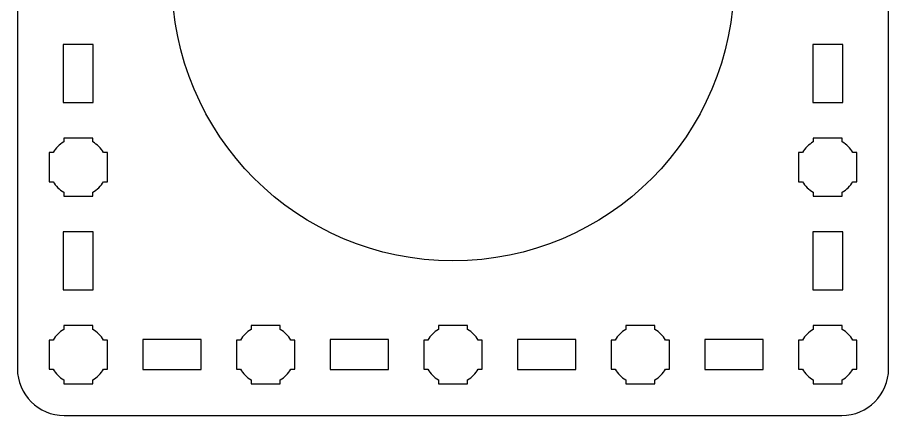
# Model space of a CAD drawing. Extents: x -302 to -108, y -176 to -2.
# Drawn here: x -301.5 to -208.5, y -95 to -52.5 of the extents above; entities that cross this region are included whole.
import ezdxf

# ---------------------------------------------------------------- set-up
doc = ezdxf.new("R2010")
doc.units = 0
doc.header["$MEASUREMENT"] = 0
doc.layers.add('LAYER_1', color=7, linetype='CONTINUOUS')

msp = doc.modelspace()

# ---------------------------------------------------------------- linework, layer by layer
at = {"layer": 'LAYER_1'}
msp.add_ellipse((-255.0001, -48.5001), major_axis=(0, 30), ratio=1, dxfattribs=at)
for points, knots in [([(-296.4995, -1.9995), (-296.4995, -1.9995), (-213.5005, -1.9995), (-213.5005, -1.9995), (-213.5005, -1.9995), (-210.7305, -1.9995), (-208.4995, -4.2305), (-208.4995, -7.0005), (-208.4995, -7.0005), (-208.4995, -7.0005), (-208.4995, -89.9995), (-208.4995, -89.9995), (-208.4995, -89.9995), (-208.4995, -92.7695), (-210.7305, -95.0005), (-213.5005, -95.0005), (-213.5005, -95.0005), (-213.5005, -95.0005), (-296.4995, -95.0005), (-296.4995, -95.0005), (-296.4995, -95.0005), (-299.2695, -95.0005), (-301.5005, -92.7695), (-301.5005, -89.9995), (-301.5005, -89.9995), (-301.5005, -89.9995), (-301.5005, -7.0005), (-301.5005, -7.0005), (-301.5005, -7.0005), (-301.5005, -4.2305), (-299.2695, -1.9995), (-296.4995, -1.9995)], [0, 0, 0, 0, 0.125, 0.125, 0.125, 0.125, 0.25, 0.25, 0.25, 0.25, 0.375, 0.375, 0.375, 0.375, 0.5, 0.5, 0.5, 0.5, 0.625, 0.625, 0.625, 0.625, 0.75, 0.75, 0.75, 0.75, 0.875, 0.875, 0.875, 0.875, 1, 1, 1, 1]), ([(-296.5996, -61.6001), (-296.5996, -61.6001), (-296.5996, -55.4001), (-296.5996, -55.4001), (-296.5996, -55.4001), (-296.5996, -55.4001), (-293.3996, -55.4001), (-293.3996, -55.4001), (-293.3996, -55.4001), (-293.3996, -55.4001), (-293.3996, -61.6001), (-293.3996, -61.6001), (-293.3996, -61.6001), (-293.3996, -61.6001), (-296.5996, -61.6001), (-296.5996, -61.6001)], [0, 0, 0, 0, 0.25, 0.25, 0.25, 0.25, 0.5, 0.5, 0.5, 0.5, 0.75, 0.75, 0.75, 0.75, 1, 1, 1, 1]), ([(-216.5996, -61.6001), (-216.5996, -61.6001), (-216.5996, -55.4001), (-216.5996, -55.4001), (-216.5996, -55.4001), (-216.5996, -55.4001), (-213.3996, -55.4001), (-213.3996, -55.4001), (-213.3996, -55.4001), (-213.3996, -55.4001), (-213.3996, -61.6001), (-213.3996, -61.6001), (-213.3996, -61.6001), (-213.3996, -61.6001), (-216.5996, -61.6001), (-216.5996, -61.6001)], [0, 0, 0, 0, 0.25, 0.25, 0.25, 0.25, 0.5, 0.5, 0.5, 0.5, 0.75, 0.75, 0.75, 0.75, 1, 1, 1, 1]), ([(-296.5502, -71.5999), (-296.5502, -71.5999), (-296.5502, -71.1845), (-296.5502, -71.1845), (-296.5502, -71.1845), (-297.0205, -70.9125), (-297.4124, -70.5203), (-297.6844, -70.0501), (-297.6844, -70.0501), (-297.6844, -70.0501), (-298.1, -70.0501), (-298.1, -70.0501), (-298.1, -70.0501), (-298.1, -70.0501), (-298.1, -66.9504), (-298.1, -66.9504), (-298.1, -66.9504), (-298.1, -66.9504), (-297.6848, -66.9504), (-297.6848, -66.9504), (-297.6848, -66.9504), (-297.4127, -66.4799), (-297.0206, -66.0874), (-296.5502, -65.8151), (-296.5502, -65.8151), (-296.5502, -65.8151), (-296.5502, -65.4005), (-296.5502, -65.4005), (-296.5502, -65.4005), (-296.5502, -65.4005), (-295.0477, -65.4005), (-295.0477, -65.4005), (-295.0477, -65.4005), (-295.0477, -65.4005), (-294.9997, -65.3999), (-294.9997, -65.3999), (-294.9997, -65.3999), (-294.9997, -65.3999), (-294.9517, -65.4005), (-294.9517, -65.4005), (-294.9517, -65.4005), (-294.9517, -65.4005), (-293.4506, -65.4005), (-293.4506, -65.4005), (-293.4506, -65.4005), (-293.4506, -65.4005), (-293.4506, -65.8145), (-293.4506, -65.8145), (-293.4506, -65.8145), (-292.9798, -66.0868), (-292.5871, -66.4794), (-292.3147, -66.9504), (-292.3147, -66.9504), (-292.3147, -66.9504), (-291.9008, -66.9504), (-291.9008, -66.9504), (-291.9008, -66.9504), (-291.9008, -66.9504), (-291.9008, -68.4308), (-291.9008, -68.4308), (-291.9008, -68.4308), (-291.9008, -68.4308), (-291.9, -68.4997), (-291.9, -68.4997), (-291.9, -68.4997), (-291.9, -68.4997), (-291.9008, -68.5687), (-291.9008, -68.5687), (-291.9008, -68.5687), (-291.9008, -68.5687), (-291.9008, -70.0501), (-291.9008, -70.0501), (-291.9008, -70.0501), (-291.9008, -70.0501), (-292.3151, -70.0501), (-292.3151, -70.0501), (-292.3151, -70.0501), (-292.5875, -70.5206), (-292.98, -70.913), (-293.4506, -71.1851), (-293.4506, -71.1851), (-293.4506, -71.1851), (-293.4506, -71.5999), (-293.4506, -71.5999), (-293.4506, -71.5999), (-293.4506, -71.5999), (-296.5502, -71.5999), (-296.5502, -71.5999)], [0, 0, 0, 0, 0.0454545, 0.0454545, 0.0454545, 0.0454545, 0.0909091, 0.0909091, 0.0909091, 0.0909091, 0.1363636, 0.1363636, 0.1363636, 0.1363636, 0.1818182, 0.1818182, 0.1818182, 0.1818182, 0.2272727, 0.2272727, 0.2272727, 0.2272727, 0.2727273, 0.2727273, 0.2727273, 0.2727273, 0.3181818, 0.3181818, 0.3181818, 0.3181818, 0.3636364, 0.3636364, 0.3636364, 0.3636364, 0.4090909, 0.4090909, 0.4090909, 0.4090909, 0.4545455, 0.4545455, 0.4545455, 0.4545455, 0.5, 0.5, 0.5, 0.5, 0.5454545, 0.5454545, 0.5454545, 0.5454545, 0.5909091, 0.5909091, 0.5909091, 0.5909091, 0.6363636, 0.6363636, 0.6363636, 0.6363636, 0.6818182, 0.6818182, 0.6818182, 0.6818182, 0.7272727, 0.7272727, 0.7272727, 0.7272727, 0.7727273, 0.7727273, 0.7727273, 0.7727273, 0.8181818, 0.8181818, 0.8181818, 0.8181818, 0.8636364, 0.8636364, 0.8636364, 0.8636364, 0.9090909, 0.9090909, 0.9090909, 0.9090909, 0.9545455, 0.9545455, 0.9545455, 0.9545455, 1, 1, 1, 1]), ([(-216.5502, -71.5999), (-216.5502, -71.5999), (-216.5502, -71.1845), (-216.5502, -71.1845), (-216.5502, -71.1845), (-217.0205, -70.9125), (-217.4124, -70.5203), (-217.6844, -70.0501), (-217.6844, -70.0501), (-217.6844, -70.0501), (-218.1, -70.0501), (-218.1, -70.0501), (-218.1, -70.0501), (-218.1, -70.0501), (-218.1, -66.9504), (-218.1, -66.9504), (-218.1, -66.9504), (-218.1, -66.9504), (-217.6848, -66.9504), (-217.6848, -66.9504), (-217.6848, -66.9504), (-217.4127, -66.4799), (-217.0206, -66.0874), (-216.5502, -65.8151), (-216.5502, -65.8151), (-216.5502, -65.8151), (-216.5502, -65.4005), (-216.5502, -65.4005), (-216.5502, -65.4005), (-216.5502, -65.4005), (-215.0477, -65.4005), (-215.0477, -65.4005), (-215.0477, -65.4005), (-215.0477, -65.4005), (-214.9997, -65.3999), (-214.9997, -65.3999), (-214.9997, -65.3999), (-214.9997, -65.3999), (-214.9517, -65.4005), (-214.9517, -65.4005), (-214.9517, -65.4005), (-214.9517, -65.4005), (-213.4506, -65.4005), (-213.4506, -65.4005), (-213.4506, -65.4005), (-213.4506, -65.4005), (-213.4506, -65.8145), (-213.4506, -65.8145), (-213.4506, -65.8145), (-212.9798, -66.0868), (-212.5871, -66.4794), (-212.3147, -66.9504), (-212.3147, -66.9504), (-212.3147, -66.9504), (-211.9008, -66.9504), (-211.9008, -66.9504), (-211.9008, -66.9504), (-211.9008, -66.9504), (-211.9008, -68.4308), (-211.9008, -68.4308), (-211.9008, -68.4308), (-211.9008, -68.4308), (-211.9, -68.4997), (-211.9, -68.4997), (-211.9, -68.4997), (-211.9, -68.4997), (-211.9008, -68.5687), (-211.9008, -68.5687), (-211.9008, -68.5687), (-211.9008, -68.5687), (-211.9008, -70.0501), (-211.9008, -70.0501), (-211.9008, -70.0501), (-211.9008, -70.0501), (-212.3151, -70.0501), (-212.3151, -70.0501), (-212.3151, -70.0501), (-212.5875, -70.5206), (-212.98, -70.913), (-213.4506, -71.1851), (-213.4506, -71.1851), (-213.4506, -71.1851), (-213.4506, -71.5999), (-213.4506, -71.5999), (-213.4506, -71.5999), (-213.4506, -71.5999), (-216.5502, -71.5999), (-216.5502, -71.5999)], [0, 0, 0, 0, 0.0454545, 0.0454545, 0.0454545, 0.0454545, 0.0909091, 0.0909091, 0.0909091, 0.0909091, 0.1363636, 0.1363636, 0.1363636, 0.1363636, 0.1818182, 0.1818182, 0.1818182, 0.1818182, 0.2272727, 0.2272727, 0.2272727, 0.2272727, 0.2727273, 0.2727273, 0.2727273, 0.2727273, 0.3181818, 0.3181818, 0.3181818, 0.3181818, 0.3636364, 0.3636364, 0.3636364, 0.3636364, 0.4090909, 0.4090909, 0.4090909, 0.4090909, 0.4545455, 0.4545455, 0.4545455, 0.4545455, 0.5, 0.5, 0.5, 0.5, 0.5454545, 0.5454545, 0.5454545, 0.5454545, 0.5909091, 0.5909091, 0.5909091, 0.5909091, 0.6363636, 0.6363636, 0.6363636, 0.6363636, 0.6818182, 0.6818182, 0.6818182, 0.6818182, 0.7272727, 0.7272727, 0.7272727, 0.7272727, 0.7727273, 0.7727273, 0.7727273, 0.7727273, 0.8181818, 0.8181818, 0.8181818, 0.8181818, 0.8636364, 0.8636364, 0.8636364, 0.8636364, 0.9090909, 0.9090909, 0.9090909, 0.9090909, 0.9545455, 0.9545455, 0.9545455, 0.9545455, 1, 1, 1, 1]), ([(-296.5996, -81.6001), (-296.5996, -81.6001), (-296.5996, -75.4001), (-296.5996, -75.4001), (-296.5996, -75.4001), (-296.5996, -75.4001), (-293.3996, -75.4001), (-293.3996, -75.4001), (-293.3996, -75.4001), (-293.3996, -75.4001), (-293.3996, -81.6001), (-293.3996, -81.6001), (-293.3996, -81.6001), (-293.3996, -81.6001), (-296.5996, -81.6001), (-296.5996, -81.6001)], [0, 0, 0, 0, 0.25, 0.25, 0.25, 0.25, 0.5, 0.5, 0.5, 0.5, 0.75, 0.75, 0.75, 0.75, 1, 1, 1, 1]), ([(-216.5996, -81.6001), (-216.5996, -81.6001), (-216.5996, -75.4001), (-216.5996, -75.4001), (-216.5996, -75.4001), (-216.5996, -75.4001), (-213.3996, -75.4001), (-213.3996, -75.4001), (-213.3996, -75.4001), (-213.3996, -75.4001), (-213.3996, -81.6001), (-213.3996, -81.6001), (-213.3996, -81.6001), (-213.3996, -81.6001), (-216.5996, -81.6001), (-216.5996, -81.6001)], [0, 0, 0, 0, 0.25, 0.25, 0.25, 0.25, 0.5, 0.5, 0.5, 0.5, 0.75, 0.75, 0.75, 0.75, 1, 1, 1, 1]), ([(-298.0998, -86.9499), (-298.0998, -86.9499), (-297.6844, -86.9499), (-297.6844, -86.9499), (-297.6844, -86.9499), (-297.4124, -86.4796), (-297.0202, -86.0877), (-296.55, -85.8157), (-296.55, -85.8157), (-296.55, -85.8157), (-296.55, -85.4001), (-296.55, -85.4001), (-296.55, -85.4001), (-296.55, -85.4001), (-293.4503, -85.4001), (-293.4503, -85.4001), (-293.4503, -85.4001), (-293.4503, -85.4001), (-293.4503, -85.8153), (-293.4503, -85.8153), (-293.4503, -85.8153), (-292.9798, -86.0874), (-292.5873, -86.4795), (-292.315, -86.9499), (-292.315, -86.9499), (-292.315, -86.9499), (-291.9004, -86.9499), (-291.9004, -86.9499), (-291.9004, -86.9499), (-291.9004, -86.9499), (-291.9004, -88.4524), (-291.9004, -88.4524), (-291.9004, -88.4524), (-291.9004, -88.4524), (-291.8998, -88.5004), (-291.8998, -88.5004), (-291.8998, -88.5004), (-291.8998, -88.5004), (-291.9004, -88.5484), (-291.9004, -88.5484), (-291.9004, -88.5484), (-291.9004, -88.5484), (-291.9004, -90.0495), (-291.9004, -90.0495), (-291.9004, -90.0495), (-291.9004, -90.0495), (-292.3144, -90.0495), (-292.3144, -90.0495), (-292.3144, -90.0495), (-292.5867, -90.5203), (-292.9793, -90.913), (-293.4503, -91.1854), (-293.4503, -91.1854), (-293.4503, -91.1854), (-293.4503, -91.5993), (-293.4503, -91.5993), (-293.4503, -91.5993), (-293.4503, -91.5993), (-294.9307, -91.5993), (-294.9307, -91.5993), (-294.9307, -91.5993), (-294.9307, -91.5993), (-294.9996, -91.6001), (-294.9996, -91.6001), (-294.9996, -91.6001), (-294.9996, -91.6001), (-295.0686, -91.5993), (-295.0686, -91.5993), (-295.0686, -91.5993), (-295.0686, -91.5993), (-296.55, -91.5993), (-296.55, -91.5993), (-296.55, -91.5993), (-296.55, -91.5993), (-296.55, -91.185), (-296.55, -91.185), (-296.55, -91.185), (-297.0205, -90.9126), (-297.4129, -90.5201), (-297.685, -90.0495), (-297.685, -90.0495), (-297.685, -90.0495), (-298.0998, -90.0495), (-298.0998, -90.0495), (-298.0998, -90.0495), (-298.0998, -90.0495), (-298.0998, -86.9499), (-298.0998, -86.9499)], [0, 0, 0, 0, 0.0454545, 0.0454545, 0.0454545, 0.0454545, 0.0909091, 0.0909091, 0.0909091, 0.0909091, 0.1363636, 0.1363636, 0.1363636, 0.1363636, 0.1818182, 0.1818182, 0.1818182, 0.1818182, 0.2272727, 0.2272727, 0.2272727, 0.2272727, 0.2727273, 0.2727273, 0.2727273, 0.2727273, 0.3181818, 0.3181818, 0.3181818, 0.3181818, 0.3636364, 0.3636364, 0.3636364, 0.3636364, 0.4090909, 0.4090909, 0.4090909, 0.4090909, 0.4545455, 0.4545455, 0.4545455, 0.4545455, 0.5, 0.5, 0.5, 0.5, 0.5454545, 0.5454545, 0.5454545, 0.5454545, 0.5909091, 0.5909091, 0.5909091, 0.5909091, 0.6363636, 0.6363636, 0.6363636, 0.6363636, 0.6818182, 0.6818182, 0.6818182, 0.6818182, 0.7272727, 0.7272727, 0.7272727, 0.7272727, 0.7727273, 0.7727273, 0.7727273, 0.7727273, 0.8181818, 0.8181818, 0.8181818, 0.8181818, 0.8636364, 0.8636364, 0.8636364, 0.8636364, 0.9090909, 0.9090909, 0.9090909, 0.9090909, 0.9545455, 0.9545455, 0.9545455, 0.9545455, 1, 1, 1, 1]), ([(-278.0998, -86.9499), (-278.0998, -86.9499), (-277.6844, -86.9499), (-277.6844, -86.9499), (-277.6844, -86.9499), (-277.4124, -86.4796), (-277.0202, -86.0877), (-276.55, -85.8157), (-276.55, -85.8157), (-276.55, -85.8157), (-276.55, -85.4001), (-276.55, -85.4001), (-276.55, -85.4001), (-276.55, -85.4001), (-273.4503, -85.4001), (-273.4503, -85.4001), (-273.4503, -85.4001), (-273.4503, -85.4001), (-273.4503, -85.8153), (-273.4503, -85.8153), (-273.4503, -85.8153), (-272.9798, -86.0874), (-272.5873, -86.4795), (-272.315, -86.9499), (-272.315, -86.9499), (-272.315, -86.9499), (-271.9004, -86.9499), (-271.9004, -86.9499), (-271.9004, -86.9499), (-271.9004, -86.9499), (-271.9004, -88.4524), (-271.9004, -88.4524), (-271.9004, -88.4524), (-271.9004, -88.4524), (-271.8998, -88.5004), (-271.8998, -88.5004), (-271.8998, -88.5004), (-271.8998, -88.5004), (-271.9004, -88.5484), (-271.9004, -88.5484), (-271.9004, -88.5484), (-271.9004, -88.5484), (-271.9004, -90.0495), (-271.9004, -90.0495), (-271.9004, -90.0495), (-271.9004, -90.0495), (-272.3144, -90.0495), (-272.3144, -90.0495), (-272.3144, -90.0495), (-272.5867, -90.5203), (-272.9793, -90.913), (-273.4503, -91.1854), (-273.4503, -91.1854), (-273.4503, -91.1854), (-273.4503, -91.5993), (-273.4503, -91.5993), (-273.4503, -91.5993), (-273.4503, -91.5993), (-274.9307, -91.5993), (-274.9307, -91.5993), (-274.9307, -91.5993), (-274.9307, -91.5993), (-274.9996, -91.6001), (-274.9996, -91.6001), (-274.9996, -91.6001), (-274.9996, -91.6001), (-275.0686, -91.5993), (-275.0686, -91.5993), (-275.0686, -91.5993), (-275.0686, -91.5993), (-276.55, -91.5993), (-276.55, -91.5993), (-276.55, -91.5993), (-276.55, -91.5993), (-276.55, -91.185), (-276.55, -91.185), (-276.55, -91.185), (-277.0205, -90.9126), (-277.4129, -90.5201), (-277.685, -90.0495), (-277.685, -90.0495), (-277.685, -90.0495), (-278.0998, -90.0495), (-278.0998, -90.0495), (-278.0998, -90.0495), (-278.0998, -90.0495), (-278.0998, -86.9499), (-278.0998, -86.9499)], [0, 0, 0, 0, 0.0454545, 0.0454545, 0.0454545, 0.0454545, 0.0909091, 0.0909091, 0.0909091, 0.0909091, 0.1363636, 0.1363636, 0.1363636, 0.1363636, 0.1818182, 0.1818182, 0.1818182, 0.1818182, 0.2272727, 0.2272727, 0.2272727, 0.2272727, 0.2727273, 0.2727273, 0.2727273, 0.2727273, 0.3181818, 0.3181818, 0.3181818, 0.3181818, 0.3636364, 0.3636364, 0.3636364, 0.3636364, 0.4090909, 0.4090909, 0.4090909, 0.4090909, 0.4545455, 0.4545455, 0.4545455, 0.4545455, 0.5, 0.5, 0.5, 0.5, 0.5454545, 0.5454545, 0.5454545, 0.5454545, 0.5909091, 0.5909091, 0.5909091, 0.5909091, 0.6363636, 0.6363636, 0.6363636, 0.6363636, 0.6818182, 0.6818182, 0.6818182, 0.6818182, 0.7272727, 0.7272727, 0.7272727, 0.7272727, 0.7727273, 0.7727273, 0.7727273, 0.7727273, 0.8181818, 0.8181818, 0.8181818, 0.8181818, 0.8636364, 0.8636364, 0.8636364, 0.8636364, 0.9090909, 0.9090909, 0.9090909, 0.9090909, 0.9545455, 0.9545455, 0.9545455, 0.9545455, 1, 1, 1, 1]), ([(-258.0998, -86.9499), (-258.0998, -86.9499), (-257.6844, -86.9499), (-257.6844, -86.9499), (-257.6844, -86.9499), (-257.4124, -86.4796), (-257.0202, -86.0877), (-256.55, -85.8157), (-256.55, -85.8157), (-256.55, -85.8157), (-256.55, -85.4001), (-256.55, -85.4001), (-256.55, -85.4001), (-256.55, -85.4001), (-253.4503, -85.4001), (-253.4503, -85.4001), (-253.4503, -85.4001), (-253.4503, -85.4001), (-253.4503, -85.8153), (-253.4503, -85.8153), (-253.4503, -85.8153), (-252.9798, -86.0874), (-252.5873, -86.4795), (-252.315, -86.9499), (-252.315, -86.9499), (-252.315, -86.9499), (-251.9004, -86.9499), (-251.9004, -86.9499), (-251.9004, -86.9499), (-251.9004, -86.9499), (-251.9004, -88.4524), (-251.9004, -88.4524), (-251.9004, -88.4524), (-251.9004, -88.4524), (-251.8998, -88.5004), (-251.8998, -88.5004), (-251.8998, -88.5004), (-251.8998, -88.5004), (-251.9004, -88.5484), (-251.9004, -88.5484), (-251.9004, -88.5484), (-251.9004, -88.5484), (-251.9004, -90.0495), (-251.9004, -90.0495), (-251.9004, -90.0495), (-251.9004, -90.0495), (-252.3144, -90.0495), (-252.3144, -90.0495), (-252.3144, -90.0495), (-252.5867, -90.5203), (-252.9793, -90.913), (-253.4503, -91.1854), (-253.4503, -91.1854), (-253.4503, -91.1854), (-253.4503, -91.5993), (-253.4503, -91.5993), (-253.4503, -91.5993), (-253.4503, -91.5993), (-254.9307, -91.5993), (-254.9307, -91.5993), (-254.9307, -91.5993), (-254.9307, -91.5993), (-254.9996, -91.6001), (-254.9996, -91.6001), (-254.9996, -91.6001), (-254.9996, -91.6001), (-255.0686, -91.5993), (-255.0686, -91.5993), (-255.0686, -91.5993), (-255.0686, -91.5993), (-256.55, -91.5993), (-256.55, -91.5993), (-256.55, -91.5993), (-256.55, -91.5993), (-256.55, -91.185), (-256.55, -91.185), (-256.55, -91.185), (-257.0205, -90.9126), (-257.4129, -90.5201), (-257.685, -90.0495), (-257.685, -90.0495), (-257.685, -90.0495), (-258.0998, -90.0495), (-258.0998, -90.0495), (-258.0998, -90.0495), (-258.0998, -90.0495), (-258.0998, -86.9499), (-258.0998, -86.9499)], [0, 0, 0, 0, 0.0454545, 0.0454545, 0.0454545, 0.0454545, 0.0909091, 0.0909091, 0.0909091, 0.0909091, 0.1363636, 0.1363636, 0.1363636, 0.1363636, 0.1818182, 0.1818182, 0.1818182, 0.1818182, 0.2272727, 0.2272727, 0.2272727, 0.2272727, 0.2727273, 0.2727273, 0.2727273, 0.2727273, 0.3181818, 0.3181818, 0.3181818, 0.3181818, 0.3636364, 0.3636364, 0.3636364, 0.3636364, 0.4090909, 0.4090909, 0.4090909, 0.4090909, 0.4545455, 0.4545455, 0.4545455, 0.4545455, 0.5, 0.5, 0.5, 0.5, 0.5454545, 0.5454545, 0.5454545, 0.5454545, 0.5909091, 0.5909091, 0.5909091, 0.5909091, 0.6363636, 0.6363636, 0.6363636, 0.6363636, 0.6818182, 0.6818182, 0.6818182, 0.6818182, 0.7272727, 0.7272727, 0.7272727, 0.7272727, 0.7727273, 0.7727273, 0.7727273, 0.7727273, 0.8181818, 0.8181818, 0.8181818, 0.8181818, 0.8636364, 0.8636364, 0.8636364, 0.8636364, 0.9090909, 0.9090909, 0.9090909, 0.9090909, 0.9545455, 0.9545455, 0.9545455, 0.9545455, 1, 1, 1, 1]), ([(-238.0998, -86.9499), (-238.0998, -86.9499), (-237.6844, -86.9499), (-237.6844, -86.9499), (-237.6844, -86.9499), (-237.4124, -86.4796), (-237.0202, -86.0877), (-236.55, -85.8157), (-236.55, -85.8157), (-236.55, -85.8157), (-236.55, -85.4001), (-236.55, -85.4001), (-236.55, -85.4001), (-236.55, -85.4001), (-233.4503, -85.4001), (-233.4503, -85.4001), (-233.4503, -85.4001), (-233.4503, -85.4001), (-233.4503, -85.8153), (-233.4503, -85.8153), (-233.4503, -85.8153), (-232.9798, -86.0874), (-232.5873, -86.4795), (-232.315, -86.9499), (-232.315, -86.9499), (-232.315, -86.9499), (-231.9004, -86.9499), (-231.9004, -86.9499), (-231.9004, -86.9499), (-231.9004, -86.9499), (-231.9004, -88.4524), (-231.9004, -88.4524), (-231.9004, -88.4524), (-231.9004, -88.4524), (-231.8998, -88.5004), (-231.8998, -88.5004), (-231.8998, -88.5004), (-231.8998, -88.5004), (-231.9004, -88.5484), (-231.9004, -88.5484), (-231.9004, -88.5484), (-231.9004, -88.5484), (-231.9004, -90.0495), (-231.9004, -90.0495), (-231.9004, -90.0495), (-231.9004, -90.0495), (-232.3144, -90.0495), (-232.3144, -90.0495), (-232.3144, -90.0495), (-232.5867, -90.5203), (-232.9793, -90.913), (-233.4503, -91.1854), (-233.4503, -91.1854), (-233.4503, -91.1854), (-233.4503, -91.5993), (-233.4503, -91.5993), (-233.4503, -91.5993), (-233.4503, -91.5993), (-234.9307, -91.5993), (-234.9307, -91.5993), (-234.9307, -91.5993), (-234.9307, -91.5993), (-234.9996, -91.6001), (-234.9996, -91.6001), (-234.9996, -91.6001), (-234.9996, -91.6001), (-235.0686, -91.5993), (-235.0686, -91.5993), (-235.0686, -91.5993), (-235.0686, -91.5993), (-236.55, -91.5993), (-236.55, -91.5993), (-236.55, -91.5993), (-236.55, -91.5993), (-236.55, -91.185), (-236.55, -91.185), (-236.55, -91.185), (-237.0205, -90.9126), (-237.4129, -90.5201), (-237.685, -90.0495), (-237.685, -90.0495), (-237.685, -90.0495), (-238.0998, -90.0495), (-238.0998, -90.0495), (-238.0998, -90.0495), (-238.0998, -90.0495), (-238.0998, -86.9499), (-238.0998, -86.9499)], [0, 0, 0, 0, 0.0454545, 0.0454545, 0.0454545, 0.0454545, 0.0909091, 0.0909091, 0.0909091, 0.0909091, 0.1363636, 0.1363636, 0.1363636, 0.1363636, 0.1818182, 0.1818182, 0.1818182, 0.1818182, 0.2272727, 0.2272727, 0.2272727, 0.2272727, 0.2727273, 0.2727273, 0.2727273, 0.2727273, 0.3181818, 0.3181818, 0.3181818, 0.3181818, 0.3636364, 0.3636364, 0.3636364, 0.3636364, 0.4090909, 0.4090909, 0.4090909, 0.4090909, 0.4545455, 0.4545455, 0.4545455, 0.4545455, 0.5, 0.5, 0.5, 0.5, 0.5454545, 0.5454545, 0.5454545, 0.5454545, 0.5909091, 0.5909091, 0.5909091, 0.5909091, 0.6363636, 0.6363636, 0.6363636, 0.6363636, 0.6818182, 0.6818182, 0.6818182, 0.6818182, 0.7272727, 0.7272727, 0.7272727, 0.7272727, 0.7727273, 0.7727273, 0.7727273, 0.7727273, 0.8181818, 0.8181818, 0.8181818, 0.8181818, 0.8636364, 0.8636364, 0.8636364, 0.8636364, 0.9090909, 0.9090909, 0.9090909, 0.9090909, 0.9545455, 0.9545455, 0.9545455, 0.9545455, 1, 1, 1, 1]), ([(-218.0998, -86.9499), (-218.0998, -86.9499), (-217.6844, -86.9499), (-217.6844, -86.9499), (-217.6844, -86.9499), (-217.4124, -86.4796), (-217.0202, -86.0877), (-216.55, -85.8157), (-216.55, -85.8157), (-216.55, -85.8157), (-216.55, -85.4001), (-216.55, -85.4001), (-216.55, -85.4001), (-216.55, -85.4001), (-213.4503, -85.4001), (-213.4503, -85.4001), (-213.4503, -85.4001), (-213.4503, -85.4001), (-213.4503, -85.8153), (-213.4503, -85.8153), (-213.4503, -85.8153), (-212.9798, -86.0874), (-212.5873, -86.4795), (-212.315, -86.9499), (-212.315, -86.9499), (-212.315, -86.9499), (-211.9004, -86.9499), (-211.9004, -86.9499), (-211.9004, -86.9499), (-211.9004, -86.9499), (-211.9004, -88.4524), (-211.9004, -88.4524), (-211.9004, -88.4524), (-211.9004, -88.4524), (-211.8998, -88.5004), (-211.8998, -88.5004), (-211.8998, -88.5004), (-211.8998, -88.5004), (-211.9004, -88.5484), (-211.9004, -88.5484), (-211.9004, -88.5484), (-211.9004, -88.5484), (-211.9004, -90.0495), (-211.9004, -90.0495), (-211.9004, -90.0495), (-211.9004, -90.0495), (-212.3144, -90.0495), (-212.3144, -90.0495), (-212.3144, -90.0495), (-212.5867, -90.5203), (-212.9793, -90.913), (-213.4503, -91.1854), (-213.4503, -91.1854), (-213.4503, -91.1854), (-213.4503, -91.5993), (-213.4503, -91.5993), (-213.4503, -91.5993), (-213.4503, -91.5993), (-214.9307, -91.5993), (-214.9307, -91.5993), (-214.9307, -91.5993), (-214.9307, -91.5993), (-214.9996, -91.6001), (-214.9996, -91.6001), (-214.9996, -91.6001), (-214.9996, -91.6001), (-215.0686, -91.5993), (-215.0686, -91.5993), (-215.0686, -91.5993), (-215.0686, -91.5993), (-216.55, -91.5993), (-216.55, -91.5993), (-216.55, -91.5993), (-216.55, -91.5993), (-216.55, -91.185), (-216.55, -91.185), (-216.55, -91.185), (-217.0205, -90.9126), (-217.4129, -90.5201), (-217.685, -90.0495), (-217.685, -90.0495), (-217.685, -90.0495), (-218.0998, -90.0495), (-218.0998, -90.0495), (-218.0998, -90.0495), (-218.0998, -90.0495), (-218.0998, -86.9499), (-218.0998, -86.9499)], [0, 0, 0, 0, 0.0454545, 0.0454545, 0.0454545, 0.0454545, 0.0909091, 0.0909091, 0.0909091, 0.0909091, 0.1363636, 0.1363636, 0.1363636, 0.1363636, 0.1818182, 0.1818182, 0.1818182, 0.1818182, 0.2272727, 0.2272727, 0.2272727, 0.2272727, 0.2727273, 0.2727273, 0.2727273, 0.2727273, 0.3181818, 0.3181818, 0.3181818, 0.3181818, 0.3636364, 0.3636364, 0.3636364, 0.3636364, 0.4090909, 0.4090909, 0.4090909, 0.4090909, 0.4545455, 0.4545455, 0.4545455, 0.4545455, 0.5, 0.5, 0.5, 0.5, 0.5454545, 0.5454545, 0.5454545, 0.5454545, 0.5909091, 0.5909091, 0.5909091, 0.5909091, 0.6363636, 0.6363636, 0.6363636, 0.6363636, 0.6818182, 0.6818182, 0.6818182, 0.6818182, 0.7272727, 0.7272727, 0.7272727, 0.7272727, 0.7727273, 0.7727273, 0.7727273, 0.7727273, 0.8181818, 0.8181818, 0.8181818, 0.8181818, 0.8636364, 0.8636364, 0.8636364, 0.8636364, 0.9090909, 0.9090909, 0.9090909, 0.9090909, 0.9545455, 0.9545455, 0.9545455, 0.9545455, 1, 1, 1, 1]), ([(-288.1, -86.9005), (-288.1, -86.9005), (-281.9, -86.9005), (-281.9, -86.9005), (-281.9, -86.9005), (-281.9, -86.9005), (-281.9, -90.1005), (-281.9, -90.1005), (-281.9, -90.1005), (-281.9, -90.1005), (-288.1, -90.1005), (-288.1, -90.1005), (-288.1, -90.1005), (-288.1, -90.1005), (-288.1, -86.9005), (-288.1, -86.9005)], [0, 0, 0, 0, 0.25, 0.25, 0.25, 0.25, 0.5, 0.5, 0.5, 0.5, 0.75, 0.75, 0.75, 0.75, 1, 1, 1, 1]), ([(-268.1, -86.9005), (-268.1, -86.9005), (-261.9, -86.9005), (-261.9, -86.9005), (-261.9, -86.9005), (-261.9, -86.9005), (-261.9, -90.1005), (-261.9, -90.1005), (-261.9, -90.1005), (-261.9, -90.1005), (-268.1, -90.1005), (-268.1, -90.1005), (-268.1, -90.1005), (-268.1, -90.1005), (-268.1, -86.9005), (-268.1, -86.9005)], [0, 0, 0, 0, 0.25, 0.25, 0.25, 0.25, 0.5, 0.5, 0.5, 0.5, 0.75, 0.75, 0.75, 0.75, 1, 1, 1, 1]), ([(-248.1, -86.9005), (-248.1, -86.9005), (-241.9, -86.9005), (-241.9, -86.9005), (-241.9, -86.9005), (-241.9, -86.9005), (-241.9, -90.1005), (-241.9, -90.1005), (-241.9, -90.1005), (-241.9, -90.1005), (-248.1, -90.1005), (-248.1, -90.1005), (-248.1, -90.1005), (-248.1, -90.1005), (-248.1, -86.9005), (-248.1, -86.9005)], [0, 0, 0, 0, 0.25, 0.25, 0.25, 0.25, 0.5, 0.5, 0.5, 0.5, 0.75, 0.75, 0.75, 0.75, 1, 1, 1, 1]), ([(-228.1, -86.9005), (-228.1, -86.9005), (-221.9, -86.9005), (-221.9, -86.9005), (-221.9, -86.9005), (-221.9, -86.9005), (-221.9, -90.1005), (-221.9, -90.1005), (-221.9, -90.1005), (-221.9, -90.1005), (-228.1, -90.1005), (-228.1, -90.1005), (-228.1, -90.1005), (-228.1, -90.1005), (-228.1, -86.9005), (-228.1, -86.9005)], [0, 0, 0, 0, 0.25, 0.25, 0.25, 0.25, 0.5, 0.5, 0.5, 0.5, 0.75, 0.75, 0.75, 0.75, 1, 1, 1, 1])]:
    msp.add_open_spline(points, degree=3, knots=knots, dxfattribs=at)

doc.saveas('drawing.dxf')
